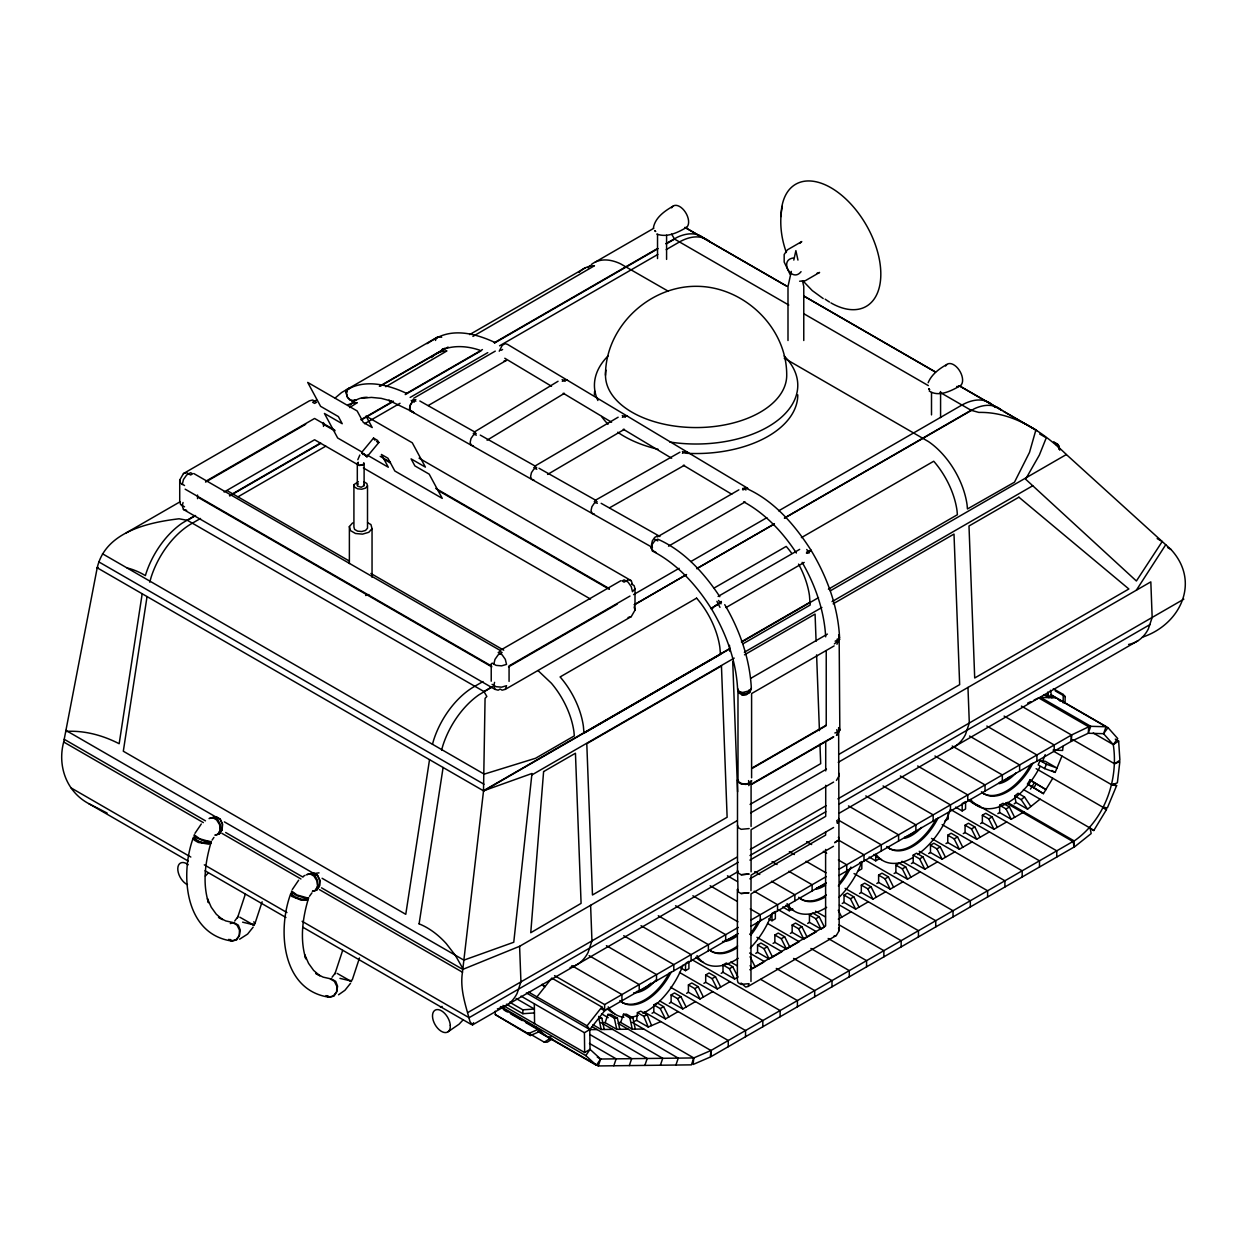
<?xml version="1.0" encoding="UTF-8"?>
<svg xmlns="http://www.w3.org/2000/svg" width="1247" height="1247" viewBox="0 0 1247 1247"><rect width="100%" height="100%" fill="white"/><g stroke="black" fill="none" stroke-linecap="round" stroke-linejoin="round"><path stroke-width="1.5" d="M750.975 890.623L751.068 875.145L833.573 827.509M825.639 831.655L825.623 835.131L749.852 878.87M1063.177 702.918L1063.223 694.454L1053.325 688.734M1065.078 703.355L1065.125 696.574L1063.223 694.454M188.203 861.053L88.771 803.645C66.527 791.783 57.268 766.063 63.691 741.996L97.172 567.993C105.153 532.017 147.847 522.477 179.085 518.783L187.424 520.342L483.93 691.524L486.844 696.465L485.067 698.382L483.509 791.05L462.466 972.208C459.738 989.339 465.786 1005.441 469.948 1021.542L472.488 1024.925L737.865 871.715M364.108 464.055L363.781 462.762L363.142 465.069L359.152 465.443L314.587 439.77L224.101 492.004M605.496 375.253C605.247 327.353 648.705 286.14 696.107 286.311C743.508 286.14 786.966 327.353 786.717 375.253A90.61 52.312 0 0 1 691.664 427.503A90.61 52.312 0 0 1 605.933 370.141M1051.252 694.891L1108.006 727.64L1103.564 733.688L1106.058 726.767L1090.751 726.315L1088.257 733.252L1088.725 726.798L1071.5 735.013L1071.033 741.451L1088.257 733.252L1103.564 733.688L1113.275 744.599C1118.824 780.809 1103.969 821.025 1073.168 841.663L1074.181 847.149L1091.172 833.573L1090.143 828.07L1023.428 789.554M634.863 1021.122L636.625 1020.358L637.42 1012.611L640.771 1011.161L647.177 1014.855L651.589 1025.595M710.946 1050.504L693.784 1057.939L693.129 1064.47L710.291 1057.035L710.946 1050.504L1074.057 840.852L1074.057 847.056L710.946 1056.692L710.946 1050.504L644.231 1011.972M1063.114 746.298L1062.615 750.445L1053.045 750.086M782.321 206.207C779.157 221.639 781.027 237.741 786.358 252.471M142.189 593.759L119.166 743.726A174.486 118.122 70.6 0 0 69.396 731.272L65.717 731.49M147.052 596.565L123.313 751.224L405.774 914.316L429.529 759.657M419.101 923.856L443.106 767.497M1142.314 637.201C1179.989 624.841 1201.095 582.193 1170.98 549.475L1066.372 454.532C1042.804 431.633 1012.876 411.681 978.833 412.414L971.07 410.279L940.098 392.4M473.611 1022.665L472.488 1024.925M791.315 271.394L787.995 286.498L787.995 340.509M793.809 260.077L795.882 250.631L797.955 260.077M653.412 227.765C655.174 217.648 664.573 211.055 672.881 206.285M182.249 484.553L183.465 479.518L186.66 474.998L190.62 472.707L192.584 473.844L190.62 474.998L186.66 472.707L183.465 473.548L179.724 480.048L179.724 501.356L180.597 504.552L184.54 506.828M183.06 502.51L182.249 505.861L183.465 509.493L494.981 689.342L498.177 690.183L500.141 689.045L502.12 690.183L505.316 689.342L631.247 616.626L635.004 610.126L635.004 588.818L634.131 585.638L631.496 584.11M493.75 664.402L494.981 659.367L498.177 654.831L502.12 652.555L500.141 651.417L498.177 652.555L502.12 654.831L505.316 659.367L506.531 664.402L501.559 665.867L496.041 665.368L492.097 663.077M494.576 682.358L493.75 685.71L494.981 689.342M499.236 351.218L502.229 345.325L505.144 343.658L507.482 344.359L747.779 488.325L745.441 487.639L742.542 489.292M210.868 843.034C205.194 862.269 202.435 883.188 208.467 902.688L207.47 898.666L211.226 907.177L216.261 914.191L222.496 919.585L218.49 917.278L225.785 920.925L233.719 922.702M291.923 895.315L290.785 893.444L292.967 892.727L290.598 894.068C277.27 930.184 281.853 989.993 328.662 997.132L333.245 995.994L336.659 991.833L337.594 986.252L335.692 981.358L331.686 979.051M308.212 899.243C302.538 918.462 299.779 939.396 305.811 958.881L304.814 954.875L308.57 963.37L313.62 970.4L319.84 975.793L315.834 973.471L323.129 977.134L331.063 978.911M149.749 582.178L151.152 577.143A62.849 36.288 -60 0 1 192.365 523.179L200.518 518.471M432.475 744.288L433.613 740.219A62.849 36.288 -60 0 1 474.826 686.255L482.994 681.548M441.594 750.117L442.872 745.566A62.849 36.288 -60 0 1 478.926 694.828L492.175 686.926M357.827 459.722L359.837 455.03M928.142 382.751C931.509 374.427 939.225 368.707 946.863 364.467M237.491 917.901L245.316 894.208M242.619 922.172L252.689 924.573L254.902 923.731L262.135 901.799M334.851 974.11L342.66 950.401M359.479 957.992L352.246 979.939L350.033 980.766L339.963 978.365M345.637 392.337L346.557 389.563L348.989 388.924M435.468 340.462L436.403 337.703L438.835 337.064M505.316 689.342L506.531 685.71L501.559 687.175L496.041 686.676L492.097 684.385M748.746 785.626L751.598 780.669M836.955 644.278L839.543 638.059L838.701 634.848M741.061 983.041L745.69 987.063L748.122 986.439L749.042 983.665L741.061 984.397L738.053 982.667L737.382 980.236L737.382 889.376L738.053 891.792L741.061 893.538L749.042 892.805L741.061 893.507M836.441 735.434L839.309 730.041M836.955 735.138L839.823 730.196L839.153 636.905M836.441 780.419L839.309 775.463L838.639 773.046M748.122 986.439L836.332 935.499L839.2 930.543L838.639 727.609M603.532 1022.649L605.138 1022.634L607.944 1014.419L610.983 1014.388L617.39 1018.082L619.79 1029.289M539.857 1032.235L598.264 1065.951L600.618 1059.03L590.034 1049.366L589.784 1029.539L587.041 1025.813L528.634 992.082M619.073 1022.478L620.679 1022.446L623.469 1014.247L626.508 1014.201L632.915 1017.911L635.315 1029.118M613.789 1065.764L616.158 1058.843L589.441 1043.412M629.314 1065.593L631.683 1058.656L589.94 1034.558M644.855 1065.406L647.209 1058.485L592.122 1026.686M660.38 1065.234L662.734 1058.298L601.007 1022.665M675.905 1065.047L678.259 1058.126L618.2 1023.444M632.058 1022.291L693.784 1057.939L691.43 1064.86L598.264 1065.951M1039.998 760.545L1046.404 764.24L1056.988 768.058L1045.376 761.356L1039.998 760.545L1038.19 764.894L1044.596 768.588L1055.18 772.392L1061.961 756.056M1044.596 768.588L1046.404 764.24M1113.259 783.724L1116.595 785.657L1107.383 807.869L1102.831 807.183L1036.117 768.666M218.63 833.9L220.329 829.988L220.251 824.392L217.726 819.513L213.705 817.206L209.745 818.344M315.974 890.109L317.673 886.181L317.595 880.6L315.07 875.721L311.049 873.399L307.089 874.537M751.006 688.406L749.353 691.867L745.846 694.252L741.825 694.657L738.816 692.927L737.975 689.716L738.006 779.422L738.676 781.853L741.684 783.584L745.877 783.973M751.317 688.999L749.681 692.444L746.158 694.828L742.136 695.234M837.579 640.942L839.231 637.482M194.953 833.339L201.297 824.018M292.297 889.547L298.641 880.211M238.239 916.264L234.717 921.019M335.116 973.268L332.061 977.227M217.929 834.134L220.329 829.988L219.55 824.626L216.588 819.887L212.582 817.564L209.044 818.562M315.273 890.327L317.673 886.181L316.894 880.834L313.932 876.08L309.926 873.773L306.388 874.771M212.115 840.088L213.938 837.407M309.459 896.281L311.968 892.836M1052.749 778.268L1043.412 793.638L1027.481 784.036L1029.96 779.952L1045.89 789.554L1029.96 779.952M1030.49 789.102L1034.293 782.851M1027.481 784.036L1033.888 787.745L1036.366 783.662M1088.787 827.634L1093.79 830.518L1106.479 809.63L1102.831 807.183M1136.313 590.252L1165.742 544.721M253.172 927.129L247.607 934.081L239.611 939.209M350.516 983.322L344.951 990.274L338.56 994.779M693.784 1057.939L600.618 1059.03L596.378 1065.265L585.794 1055.617L590.034 1049.366L584.656 1052.546L502.962 1005.394M719.815 596.674C704.196 573.106 683.964 550.66 657.715 539.156L654.691 540.886L652.259 544.347L651.37 548.197L652.337 550.987C677.261 563.8 696.621 585.248 711.336 608.739L721.343 601.444M742.9 489.962L745.94 488.232C773.857 500.468 794.76 524.909 810.971 550.13L807.557 553.325M1093.245 733.018L1113.275 744.599L1117.717 738.551L1108.006 727.64M366.977 456.807L361.614 452.49L362.986 454.594L362.316 452.661M536.943 996.883L551.798 978.084L601.896 1007.015L604.639 1010.74L589.784 1029.539L584.422 1032.719L584.656 1052.546M587.041 1025.813L601.896 1007.015M361.614 452.49L373.539 438.087L377.482 440.362L378.854 442.467L366.93 456.87L363.828 453.518M357.312 463.292L357.655 464.445L358.279 462.263L357.312 463.292L357.312 484.974L357.64 486.19L361.256 487.25L364.108 485.597L364.108 463.978L363.142 465.069L359.152 465.318M363.843 481.747L366.852 483.493L367.506 485.909L367.506 528.214L365.574 530.411L361.786 531.518L357.593 531.144L354.584 529.398L353.914 526.982L353.914 484.662L358.372 481.732M357.312 484.974L358.279 483.883M367.506 485.909L365.574 488.107L361.786 489.214L357.593 488.824L354.584 487.094L353.914 484.662M349.378 563.55L349.378 526.561L352.605 522.914M367.584 522.664L370.936 524.582L372.042 528.634L368.831 532.282L362.503 534.137L355.504 533.498L350.485 530.598L349.378 526.561M635.004 588.818L632.478 591.686L631.247 586.651L628.067 582.131L624.108 579.839L622.144 580.993L624.108 582.131L628.067 579.839L631.247 580.681L632.478 584.313M834.383 643.904L839.823 639.321M751.084 780.965L749.151 783.163L748.543 780.591M741.17 783.895L745.877 784.425L749.681 783.303L751.598 781.121M839.309 730.493L837.314 732.41M837.376 823.082L839.309 820.9L838.639 818.468L839.309 820.916L837.376 823.082L836.753 820.526M671.603 234.155L674.565 239.097L788.774 305.032M205.365 876.049L208.389 872.806M463.105 1019.875L459.083 1024.192L448.234 1031.643M799.748 243.43L801.759 241.559L787.434 249.836L784.176 254.482L784.176 262.026L790.052 274.262M335.225 397.949L341.6 392.54L436.403 337.703M1040.06 799.156L1027.575 809.147L1015.962 802.444L1014.762 795.929L1018.082 793.279L1024.488 796.973L1030.879 806.497M1014.201 803.847L1015.962 802.444M1014.762 795.929L1021.168 799.623L1024.488 796.973M349.815 387.786L347.04 389.843L346.214 393.569L347.648 397.544L350.781 400.24L354.429 400.63M427.066 343.658L438.024 336.846L441.672 337.236M435.265 338.919L438.024 336.846M1113.275 744.599L1118.637 741.045L1115.286 739.128M1072.81 739.674L1114.553 763.772L1119.9 760.234L1118.637 741.045M527.793 1032.672L544.284 1042.196L550.675 1038.018M552.109 1039.032L547.324 1042.165L544.284 1042.196M810.488 551.065L811.22 550.597C827.042 576.909 838.031 606.65 839.558 637.513L838.452 639.617L835.147 641.176M474.125 432.132L558.048 381.27M487.078 440.207L564.423 393.319M435.998 338.311C454.485 327.961 477.087 334.087 495.121 342.582M356.065 399.788L353.493 400.926L350.017 400.131L347.336 397.06L346.479 392.914L347.788 389.251C366.259 378.885 388.861 385.011 406.896 393.522M444.68 348.24L441.719 350.002C453.83 344.936 467.469 346.027 479.674 350.173M501.091 350.345L502.603 349.456M534.651 466.238L618.138 417.215M547.604 474.421L624.42 429.311M183.465 473.548L309.412 400.833L312.607 400.006L316.551 402.282L314.587 403.42L312.607 402.282L316.551 400.006M205.677 481.326L314.587 418.462L334.773 430.121M205.568 482.09L305.655 424.307M379.369 386.336L444.275 348.848L441.843 349.487M126.321 532.812L180.254 501.684M380.818 385.884L448.078 347.056M469.651 334.586L585.233 267.871M595.287 262.057L653.833 228.263M349.628 407.582L357.297 402.672A60.838 35.119 60 0 0 348.084 404.776M385.759 386.726L446.909 350.937A60.838 35.119 60 0 0 431.509 357.593M472.925 336.409L594.445 265.751A60.838 35.119 60 0 0 579.044 272.423M97.172 567.993L98.108 567.463L97.219 567.806L483.524 790.832L531.97 773.483L513.764 942.249L463.868 960.143L322.085 878.278M195.046 515.494L181.875 523.335A62.849 36.288 -60 0 0 145.837 574.072L145.4 575.615A101.194 75.475 82.4 0 0 129.875 568.679L127.069 567.962M229.464 495.62L320.479 443.075M360.975 419.693L393.023 401.191M406.522 393.397L482.449 349.565M494.264 342.738L657.621 248.434M665.96 243.617L677.137 237.335A55.881 32.266 -60 0 1 702.996 237.413L704.898 238.956M187.424 520.342L195.592 515.619M229.869 495.838L320.869 443.293M361.365 419.912L393.429 401.409M405.228 394.582L481.155 350.75M494.654 342.956L657.902 248.714M666.241 243.898L674.565 239.097M238.068 496.789L325.794 446.145M364.607 423.731L400.038 403.28M410.154 397.434L487.78 352.62M499.579 345.809L657.839 254.435M666.163 249.634L679.49 241.934A55.881 32.266 -60 0 1 708.327 240.484L710.213 242.027M413.723 398.214L495.277 351.124M428.251 405.524L506.485 360.352L504.053 360.991M793.17 258.02C778.518 260.093 791.923 283.318 801.057 271.675M657.325 536.927L738.879 489.837M668.532 546.17L745.098 501.964M620.912 580.681L500.141 650.404L193.815 473.548M630 596.05L509.072 665.867L509.072 681.392M508.527 666.88L617.156 604.156M633.57 594.616L679.132 568.305M690.947 561.493L766.874 517.661M778.674 510.834L961.967 405.026A55.881 32.266 -60 0 1 990.788 403.576L995.215 407.457M483.93 691.524L492.097 686.801M634.24 604.733L686.551 574.54L634.396 604.826M774.278 523.88L696.668 568.694L774.434 523.974M784.41 518.035L971.07 410.279M784.55 518.129L974.172 408.829A55.881 32.266 -60 0 1 1000.047 408.922L1001.933 410.45L959.052 385.697M714.235 587.961L786.187 546.42L786.935 547.23A60.838 35.119 60 0 1 791.751 553.387M801.385 537.644L933.707 461.25L934.455 462.06A60.838 35.119 60 0 1 957.01 510.506L957.384 514.73L828.413 589.192M718.101 596.44L799.67 549.35M715.419 605.824L717.041 604.889M725.972 607.585L804.206 562.428M483.54 790.692L729.76 648.534M741.466 641.769L810.067 602.161M483.509 791.05L729.791 648.861L729.464 645.291M741.497 642.111L818.5 597.656M830.253 590.86L1066.372 454.532M743.259 643.655L810.191 605.013L809.474 595.676A60.838 35.119 60 0 0 798.548 564.112M531.814 774.964L734.202 658.104M744.334 652.259L821.913 607.476M832.03 601.631L1032.75 485.753M744.49 654.815L815.07 614.07L816.084 641.27M833.152 603.844L954.002 534.059L959.66 684.634L838.81 754.404M750.85 678.29L827.416 634.084M834.103 645.93L751.598 693.566L751.598 777.816M752.144 767.965L826.231 725.193M752.144 768.417L826.231 725.645L826.231 650.918M751.084 784.269L833.588 736.65M833.588 737.086L751.084 784.722L751.084 826.402M750.102 804.409L820.682 763.663L819.949 744.241M321.523 887.833L462.793 969.402L519.594 946.302L737.18 820.682M750.647 812.904L826.465 769.134M838.249 762.322L1150.825 581.866L1152.166 617.452L1148.362 628.862A78.826 45.5 60 0 1 1128.582 644.45M833.588 782.072L751.084 829.707L751.084 871.824M467.937 1012.47L736.821 857.235M750.304 849.456L826.106 805.687M837.906 798.875L1183.824 599.168M738.208 862.301L469.075 1017.692L302.117 921.299M750.008 855.504L825.81 811.735M839.293 803.956L1150.17 624.466M749.946 860.087L825.717 816.349L825.717 785.298M838.95 813.356L1138.043 640.677M833.479 846.292L750.975 893.928L750.975 981.483M554.541 975.622L604.639 1004.552L738.255 927.409M750.819 920.146L826.278 876.579M838.857 869.33L1071.5 735.013L1071.5 741.201L838.857 875.519M686.645 962.653L688.905 961.359L688.905 968.701L685.523 970.649L680.613 967.812M774.231 912.087L771.987 913.381L771.987 920.738L768.698 918.836M859.557 862.83L861.817 861.521L861.817 868.863L858.435 870.811M601.303 1008.823L604.639 1010.74L738.255 933.598M750.819 926.35L826.278 882.782M771.987 920.738L775.353 918.774L775.353 911.432M782.726 906.959L789.273 910.746L792.656 908.798M869.175 857.048L875.721 860.835L879.104 858.887M944.899 820.9L948.266 818.952L948.266 813.449M962.185 810.924L965.568 808.976L965.568 801.618L962.185 803.582L962.185 810.924L955.623 807.136M678.15 1011.598L665.43 1018.939L653.818 1012.237L653.818 1004.895L657.2 1002.947L663.607 1006.641L668.813 1016.991M695.436 1001.622L682.717 1008.963L671.12 1002.261L671.12 994.919L674.502 992.971L680.909 996.665L686.099 1006.999M712.738 991.63L700.019 998.972L688.406 992.269L688.406 984.927L691.789 982.979L698.195 986.673L703.386 997.023M730.025 981.654L717.306 988.996L705.693 982.293L705.693 974.951L709.075 973.003L715.482 976.697L720.688 987.047M722.995 972.301L722.995 964.96L726.362 963.011L732.768 966.721L737.975 977.056L734.592 979.004L722.995 972.301L721.202 973.346M757.568 944.992L763.975 948.702L769.181 959.037L757.568 952.349L757.568 944.992L760.951 943.044L767.357 946.754L772.548 957.088M767.591 923.466L799.187 941.719L786.467 949.061L774.855 942.358L774.855 935.016L778.237 933.068L784.644 936.762L789.85 947.112M778.222 909.655L816.473 931.727L803.754 939.085L792.157 932.382L792.157 925.04L795.539 923.076L801.946 926.786L807.136 937.121M823.301 927.799L821.056 929.093L809.443 922.39L809.443 915.049L812.826 913.1L819.232 916.794L824.423 927.144M868.348 901.784L855.629 909.125L844.032 902.423L844.032 895.081L847.399 893.133L853.805 896.827L859.012 907.177M885.635 891.808L872.916 899.149L861.318 892.447L861.318 885.105L864.701 883.157L871.107 886.851L876.298 897.201M902.937 881.816L890.218 889.158L878.605 882.471L878.605 875.113L881.988 873.165L888.394 876.875L893.585 887.209M920.224 871.84L907.504 879.182L895.892 872.479L895.892 865.137L899.274 863.189L905.681 866.883L910.887 877.233M937.51 861.848L924.791 869.19L913.194 862.503L913.194 855.146L916.576 853.197L922.983 856.907L928.173 867.242M954.812 851.872L942.093 859.214L930.48 852.512L930.48 845.17L933.863 843.221L940.269 846.916L945.46 857.266M972.099 841.881L959.379 849.238L947.767 842.536L947.767 835.194L951.149 833.23L957.556 836.94L962.762 847.274M989.385 831.905L976.666 839.247L965.069 832.544L965.069 825.202L968.436 823.254L974.842 826.948L980.048 837.298M1006.672 821.929L993.953 829.271L982.355 822.568L982.355 815.226L985.738 813.278L992.144 816.972L997.335 827.322M1023.974 811.937L1011.255 819.279L999.642 812.576L999.642 805.235L1003.024 803.286L1009.431 806.98L1014.622 817.331M652.041 1013.265L653.818 1012.237M669.327 1003.289L671.12 1002.261M686.614 993.313L688.406 992.269M703.916 983.322L705.693 982.293M755.776 953.378L757.568 952.349M773.078 943.387L774.855 942.358M790.364 933.411L792.157 932.382M807.651 923.435L809.443 922.39M842.239 903.467L844.032 902.423M859.526 893.476L861.318 892.447M876.812 883.5L878.605 882.471M894.115 873.508L895.892 872.479M911.401 863.532L913.194 862.503M928.688 853.54L930.48 852.512M945.99 843.564L947.767 842.536M963.276 833.588L965.069 832.544M980.563 823.597L982.355 822.568M997.849 813.621L999.642 812.576M653.818 1004.895L660.24 1008.589L663.607 1006.641M671.12 994.919L677.526 998.613L680.909 996.665M688.406 984.927L694.813 988.637L698.195 986.673M705.693 974.951L712.099 978.646L715.482 976.697M722.995 964.96L729.401 968.67L732.768 966.721M763.975 948.702L767.357 946.754M774.855 935.016L781.277 938.71L784.644 936.762M792.157 925.04L798.563 928.734L801.946 926.786M809.443 915.049L815.85 918.743L819.232 916.794M844.032 895.081L850.438 898.791L853.805 896.827M861.318 885.105L867.725 888.799L871.107 886.851M878.605 875.113L885.011 878.823L888.394 876.875M895.892 865.137L902.314 868.832L905.681 866.883M913.194 855.146L919.6 858.856L922.983 856.907M930.48 845.17L936.887 848.864L940.269 846.916M947.767 835.194L954.173 838.888L957.556 836.94M965.069 825.202L971.475 828.912L974.842 826.948M982.355 815.226L988.762 818.92L992.144 816.972M999.642 805.235L1006.048 808.944L1009.431 806.98M749.837 969.745L825.608 925.991L825.608 849.41M753.017 968.373L763.055 962.575M770.303 958.397L781.9 951.695L756.945 937.292M838.343 919.117L851.062 911.775M476.229 433.442L473.346 435.109L471.023 438.508L470.166 442.342L471.085 445.163L473.455 445.865M536.678 467.547L533.778 469.215L531.471 472.613L530.598 476.463L531.534 479.269L533.887 479.97M597.11 501.668L594.227 503.32L591.904 506.734L591.047 510.569L591.982 513.374L594.336 514.076M562.303 381.317L565.218 379.665L567.556 380.351M622.378 417.309L625.293 415.656L627.631 416.342M595.131 500.406L679.927 452.209M682.452 453.3L685.367 451.648L687.705 452.334M609.627 507.778L684.463 465.256M210.961 842.676L208.592 844.016L198.289 842.442L194.267 840.135L193.254 837.875C179.927 873.976 184.509 933.8 231.319 940.939L235.901 939.802L239.315 935.64L240.25 930.044L238.348 925.165L234.342 922.842M308.305 898.884L305.936 900.225L301.104 900.131L291.611 896.328L290.598 894.068M303.38 876.298L305.001 875.378M686.536 227.422C677.822 232.534 666.958 237.943 656.826 234.046M960.517 385.604C951.57 390.701 938.851 397.512 929.186 390.966M806.497 552.218L810.971 550.13M806.466 553.232L811.22 550.597M721.467 602.363L711.086 608.255C725.941 632.884 736.276 660.754 737.632 689.685L739.144 691.555L742.682 692.49L750.226 690.557M440.456 1007.217L442.155 1006.407M1027.606 703.137L1030.708 701.656M1034.075 700.05L1038.626 697.884L1088.725 726.798M637.42 1012.611L643.826 1016.305L647.177 1014.855M636.625 1020.358L648.237 1027.045L660.863 1021.574M495.277 1011.161L495.293 1014.606L528.276 1033.654L538.501 1029.243L500.25 1007.155M495.293 1014.606L530.349 1035.54L540.575 1031.129L525.595 1022.493M1114.553 763.772L1119.853 761.605L1117.359 782.804L1112.043 784.971L1053.637 751.255M210.759 843.315L203.947 843.299L198.585 841.429L193.472 837.158L194.579 839.106M816.988 273.264L819.591 272.454L805.266 280.731L799.623 281.23M365.667 595.505L368.831 594.57M834.851 732.971L837.376 732.223L836.753 729.666M745.363 784.269L749.681 782.867M749.151 828.585L741.17 829.317L738.162 827.587L737.491 825.155M834.742 842.613L839.2 839.699L838.53 837.251L839.2 839.699L834.742 842.598M211.382 841.585L204.617 841.413L195.28 837.173L194.127 835.35M210.743 843.393L203.978 843.221L198.632 841.289M308.726 897.778L306.591 898.417L296.63 895.689L291.471 891.543M230.29 923.575L233.018 922.811L237.024 925.118L239.44 930.028L239.315 935.64L236.712 939.817L232.628 940.971L229.962 939.427M211.881 818.016L216.043 816.847L220.049 819.17L222.387 824.08L222.153 829.707L219.441 833.9L215.279 835.069M309.225 874.209L313.387 873.056L317.393 875.363L319.731 880.273L319.497 885.9L316.785 890.109L312.623 891.262M711.336 608.739L712.754 608.349M212.037 818.001L216.277 816.832L220.298 819.154L222.527 824.064L222.153 829.707L219.285 833.916L215.045 835.085M309.381 874.209L319.045 872.853M312.389 891.278L316.629 890.109L319.497 885.9L319.887 880.257L317.642 875.347L313.62 873.04M350.61 387.988L348.178 388.628M353.618 400.427L354.927 400.084M351.997 401.363L354.429 400.723M628.067 617.468L631.247 616.626M833.9 936.138L836.332 935.499M362.207 398.229L371.419 397.403L381.223 398.354L391.464 401.098L388.705 400.334L412.788 411.9M211.195 842.052L199.582 838.732L194.298 834.882M308.555 898.245L296.926 894.925L291.642 891.091M509.649 1002.198L522.836 1009.821L534.386 1009.041L516.102 998.488M506.391 1004.178L522.883 1013.702L534.433 1012.923M604.249 1029.476L601.865 1018.269L598.825 1018.3L601.225 1029.508L612.651 1029.383M607.944 1014.419L614.35 1018.129L617.39 1018.082M623.469 1014.247L629.875 1017.942L632.915 1017.911M588.724 1029.663L597.11 1029.554M605.138 1022.634L616.751 1029.336L628.176 1029.196M620.679 1022.446L632.276 1029.149L643.701 1029.024M548.166 1037.036L550.909 1037.005M1055.96 697.837L1040.653 697.4L1090.751 726.315M378.854 442.467L376.547 441.547M367.351 397.357L366.602 397.294A60.838 35.119 60 0 0 350.158 405.166M741.17 874.755L749.151 874.022L741.17 874.708L738.162 872.978L737.491 870.562L737.491 779.734L738.162 782.15L741.684 784.036M1112.043 784.971L1116.595 785.657M183.465 509.493L186.66 510.335M410.388 411.292L409.499 408.564L410.434 404.729L412.866 401.285L415.859 399.523L412.897 401.004L410.575 404.402L409.717 408.237L410.653 411.042L413.006 411.759M295.975 897.497L301.322 899.43L308.087 899.601L301.291 899.508L295.944 897.622L290.816 893.366M107.102 813.044L88.771 803.645M227.5 490.835L349.035 560.854M419.834 400.988L475.232 432.257M480.266 435.094L535.68 466.362M539.031 468.264L596.113 500.468M601.163 503.32L659.928 536.475L657.559 535.774L654.675 537.441L652.352 540.839L651.495 544.674L652.415 547.48L410.653 411.042M562.116 379.634L565.156 381.348M625.293 417.309L622.269 415.578M682.405 451.539L685.445 453.269M594.273 501.621L597.313 503.352M473.252 433.488L476.292 435.203M533.763 467.563L536.802 469.277M743.648 501.824C765.471 513.67 782.898 532.407 796.365 553.029M684.962 227.359L704.477 238.613M705.802 239.377L787.138 286.342M803.941 296.053L935.094 371.762M960.315 386.321L1035.883 429.966L1029.523 452.365L1014.481 482.199L967.454 508.963L967.064 504.708A60.838 35.119 60 0 0 928.392 441.547L784.192 358.154M685.133 227.546L785.875 285.719M804.377 296.396L935.515 372.105M1003.601 411.416L1036.771 430.574M1053.684 441.937L1057.705 444.259L1058.968 448.749M1039.717 434.034L1046.264 437.822L1039.343 455.108L1025.611 479.191L1136.391 580.993L1162.22 541.525L1157.169 538.61M1053.98 442.358L1058.002 444.665L1059.155 449.014M1056.334 444.93L1058.999 446.473L1059.685 449.185M803.91 313.776L928.329 385.604M1167.597 547.527L1170.98 549.475M668.174 291.175L620.632 263.865A60.838 35.119 60 0 0 591.39 264.504M742.978 488.247L745.987 489.977M1055.227 690.869L1065.125 696.574M1050.972 694.969L1106.058 726.767M1046.934 694.844L1051.922 697.728L1050.426 690.261M1043.942 694.766L1048.93 697.634L1047.807 692.038M1021.402 706.083L1071.5 735.013M1004.116 716.074L1054.198 744.989L1054.198 751.193M986.829 726.05L1036.912 754.981L1036.912 761.169M412.819 399.492L415.828 401.238M654.769 539.187L657.777 540.917M411.198 400.427L414.207 402.173M1051.86 770.475L1055.18 772.392M1103.143 807.697L1106.479 809.63M411.198 411.12L414.207 412.866M656.156 552.546L653.147 550.8L650.716 547.355M969.527 736.042L1019.625 764.957L1019.625 771.16M952.24 746.018L1002.323 774.948L1002.323 781.136M419.086 458.195L631.247 580.681M934.954 756.009L985.036 784.924L985.036 791.128M1007.342 802.335L1074.057 840.852M1005.706 802.709L1073.168 841.663M984.242 793.887L983.135 793.248A46.17 26.655 -60 0 0 1030.973 764.021M917.652 765.985L967.75 794.9L967.75 801.104M380.195 456.34L390.295 462.169M435.717 488.403L609.019 588.459M323.113 424.089L334.897 430.901M383.733 459.083L390.467 462.98M437.619 490.196L609.362 589.348M968.42 799.841L1056.77 850.844L1056.77 857.032M362.176 452.147L337.672 437.993L324.438 413.458L342.239 423.731L338.389 416.592L320.588 406.319L307.697 382.408L357.156 410.964L363.329 422.421L372.23 427.55L366.041 416.108L412.289 442.794L425.414 467.126L411.089 458.865L414.892 465.895L429.202 474.156L442.264 498.379L394.831 470.992L387.942 458.226L381.426 454.469L388.316 467.235L367.07 454.968M900.365 775.977L950.463 804.892L950.463 811.08M363.376 467.937L590.517 599.074M951.134 809.817L1039.484 860.82L1039.484 867.024M883.079 785.953L933.161 814.868L933.161 821.072M942.155 824.61L1022.181 870.811L1022.181 877M865.792 795.929L915.875 824.859L915.875 831.048M931.525 838.42L1004.895 880.787L1004.895 886.991M848.49 805.921L898.588 834.835L898.588 841.039M919.226 851.296L987.608 890.779L987.608 896.967M889.532 848.568L888.425 847.929A46.17 26.655 -60 0 0 936.263 818.702M837.875 819.762L881.286 844.827L881.286 851.015M901.924 861.272L970.322 900.755L970.322 906.959M838.95 840.338L864 854.803L864 861.007M370.889 573.48L503.726 650.17M864.685 859.729L953.02 910.746L953.02 916.935M806.638 841.647L811.641 844.546M823.332 851.296L826.683 853.213M838.358 859.962L846.713 864.794L846.713 870.983M184.54 485.519L180.597 483.228L179.724 480.048M854.039 873.555L935.733 920.722L935.733 926.926M185.148 489.167L491.614 666.085M198.974 497.849L491.739 666.864M789.351 851.639L794.355 854.522M806.045 861.272L826.075 872.838M845.061 888.347L918.447 930.698L918.447 936.902M772.064 861.615L777.068 864.514M788.759 871.263L812.124 884.747L812.124 890.95M839.418 905.041L901.145 940.69L901.145 946.878M754.762 871.606L759.782 874.49M771.457 881.239L794.838 894.738L794.838 900.926M801.525 899.383L800.403 898.744A46.17 26.655 -60 0 0 826.262 894.972M815.476 911.183L825.452 916.95M838.779 924.651L883.858 950.666L883.858 956.87M727.453 875.799L737.476 881.582M754.17 891.215L777.551 904.714L777.551 910.918M828.164 938.477L866.571 960.658L866.571 966.846M710.167 885.775L736.883 901.207M750.242 908.923L760.249 914.706L760.249 920.894M810.877 948.468L849.285 970.634L849.285 976.837M102.488 553.777L484.195 774.138L535.587 758.254L574.321 735.886L573.932 731.677A60.838 35.119 60 0 0 551.392 683.231L538.049 670.605M692.88 895.767L737.959 921.798M793.591 958.444L831.983 980.625L831.983 986.813M98.731 561.836L483.945 784.223M675.578 905.743L725.676 934.673L725.676 940.862M749.634 953.035L764.598 961.686M776.289 968.436L814.696 990.601L814.696 996.805M658.291 915.734L708.39 944.649L708.39 950.853M730.68 962.061L737.336 965.911M760.67 979.378L797.41 1000.593L797.41 1006.781M641.005 925.71L691.087 954.625L691.087 960.829M691.773 959.567L780.108 1010.569L780.108 1016.757M623.718 935.702L673.801 964.617L673.801 970.805M679.475 972.426L762.821 1020.545L762.821 1026.749M606.416 945.678L656.514 974.593L656.514 980.797M670.496 987.203L745.535 1030.536L745.535 1036.725M589.13 955.654L639.212 984.584L639.212 990.773M659.85 1001.029L728.248 1040.512L728.248 1046.716M571.843 965.646L621.926 994.56L621.926 1000.764M622.643 1002.65L621.536 1002.011A46.17 26.655 -60 0 0 669.374 972.785M601.568 1013.842L608.209 1017.677M598.654 1016.414L601.865 1018.269M541.65 984.803L544.97 986.736L542.149 984.257M592.933 1024.722L601.225 1029.508M526.39 992.939L589.784 1029.539M65.92 730.399L215.934 817.003M224.366 821.867L313.667 873.414M521.028 996.119L584.422 1032.719M64.221 739.284L205.474 820.838M225.66 832.497L303.021 877.155M63.691 741.996L203.355 822.615M221.857 833.308L300.932 878.964M319.45 889.641L462.466 972.208M597.282 1057.097L600.618 1059.03M500.764 1006.532L585.794 1055.617M503.975 1010.008L507.311 1011.925M510.631 1013.842L522.275 1020.576M537.971 1031.55L596.378 1065.265M71.095 787.917L190.822 857.048M204.305 864.841L286.95 912.539M205.054 870.78L285.953 917.48M302.803 927.207L471.335 1024.52M239.798 917.184L254.17 925.383L252.595 924.448M337.142 973.393L351.514 981.576L349.939 980.656M330.361 979.004L334.383 981.327L336.784 986.221L336.659 991.833L334.071 996.026L329.987 997.179L327.306 995.636M228.637 939.396L231.319 940.939M325.981 995.589L328.662 997.132M504.786 358.248L551.517 386.243M563.208 393.241L611.591 422.234M623.282 429.233L671.665 458.241M683.356 465.24L731.74 494.233M1033.888 787.745L1043.412 793.638M1090.143 828.07L1093.79 830.518M823.207 298.563L812.265 290.598L803.645 281.604M535.696 1026.686L546.295 1036.351M528.276 1033.654L530.349 1035.54M1057.908 698.725L1060.012 701.079M374.911 440.191L373.539 438.087M806.762 549.491L809.209 552.935M718.553 600.415L720.984 603.86M716.931 601.35L719.987 607.367M1021.168 799.623L1027.575 809.147M253.796 921.782L254.902 923.731M802.133 562.35C815.273 585.03 824.173 610.562 825.685 636.843M724.741 604.639C739.736 630.062 749.837 658.806 751.349 688.438M462.871 968.607L455.404 955.436L446.255 943.589A82.442 55.819 70.6 0 0 419.101 923.856M1006.048 808.944L1011.255 819.279M988.762 818.92L993.953 829.271M971.475 828.912L976.666 839.247M954.173 838.888L959.379 849.238M936.887 848.864L942.093 859.214M919.6 858.856L924.791 869.19M902.314 868.832L907.504 879.182M885.011 878.823L890.218 889.158M867.725 888.799L872.916 899.149M850.438 898.791L855.629 909.125M838.249 910.263L841.725 917.168M815.85 918.743L821.056 929.093M798.563 928.734L803.754 939.085M781.277 938.71L786.467 949.061M750.071 956.73L755.261 967.08M750.148 965.583L751.879 969.028M729.401 968.67L734.592 979.004M712.099 978.646L717.306 988.996M694.813 988.637L700.019 998.972M677.526 998.613L682.717 1008.963M660.24 1008.589L665.43 1018.939M643.826 1016.305L648.237 1027.045M738.053 891.761L737.491 870.593L738.162 873.009M839.153 727.765L839.823 730.196M838.53 928.127L839.2 930.543M738.006 689.014L738.676 691.446L741.684 693.176L745.877 693.566L749.681 692.444L749.057 689.887M634.131 606.946L635.004 610.126M363.781 484.382L364.108 485.597M1058.641 445.74L1059.81 450.073L1058.687 445.818M837.267 638.963L837.89 641.519M802.522 280.84L803.769 286.498L803.769 340.509M629.875 1017.942L632.276 1029.149M614.35 1018.129L616.751 1029.336M967.968 687.44L969.309 723.011L965.505 734.436A78.826 45.5 60 0 1 950.682 748.574M816.598 654.862L819.435 730.633M732.722 661.596L737.616 791.783M729.791 648.861L729.885 651.386M590.61 905.306L591.951 940.877L588.148 952.303A78.826 45.5 60 0 1 570.066 967.501M519.594 946.302L520.934 981.888L517.131 993.298A78.826 45.5 60 0 1 497.35 1008.885M534.324 1003.804L534.573 1023.631M522.836 1009.821L522.883 1013.702M940.581 391.558L940.581 417.574M931.509 392.587L931.509 414.892M875.721 855.333L875.721 860.835M825.717 742.136L825.717 770.927M789.273 905.244L789.273 910.746M685.523 963.308L685.523 970.649M666.584 235.231L666.584 259.392M657.528 234.405L657.528 258.565M604.639 1004.552L604.639 1010.74M491.224 663.778L491.224 681.205M372.042 528.634L372.042 577.299M323.503 422.53L323.503 426.412M197.556 495.043L197.556 498.66M187.471 884.715A12.61 7.279 60 0 1 177.791 868.411A12.61 7.279 60 0 1 188.25 864.779M671.619 207.828A12.61 7.279 60 0 1 685.445 212.286A12.61 7.279 60 0 1 684.821 228.248M945.616 366.01A12.61 7.279 60 0 1 960.268 371.887A12.61 7.279 60 0 1 956.73 386.476M950.495 809.334A59.95 34.604 -60 0 1 917.605 854.554M913.069 857.484A59.95 34.604 -60 0 1 875.971 854.164M915.407 831.203A33.56 19.375 -60 0 1 904.621 837.22M881.473 859.588A59.95 34.604 -60 0 1 874.053 854.398M938.165 817.814A46.17 26.655 -60 0 1 886.742 846.448M1032.875 763.133A46.17 26.655 -60 0 1 981.451 791.767M1045.204 754.653A59.95 34.604 -60 0 1 1042.352 761.808M1039.811 767.076A59.95 34.604 -60 0 1 970.68 799.483M921.424 827.447A33.56 19.375 -60 0 1 904.434 838.327M1010.117 776.522A33.56 19.375 -60 0 1 999.33 782.539M848.256 869.518A46.17 26.655 -60 0 1 839.777 882.377M861.833 861.942A59.95 34.604 -60 0 1 839.028 897.388M826.636 907.333A59.95 34.604 -60 0 1 787.075 903.607M850.906 867.07A46.17 26.655 -60 0 1 838.358 885.978M824.532 897.372A46.17 26.655 -60 0 1 798.735 897.263M979.706 805.983A59.95 34.604 -60 0 1 968.763 799.717M793.451 910.404A59.95 34.604 -60 0 1 786.031 905.213M825.873 883.219A33.56 19.375 -60 0 1 816.598 888.035M1016.134 772.766A33.56 19.375 -60 0 1 999.143 783.646M771.784 913.926A59.95 34.604 -60 0 1 750.273 948.079M738.162 958.304A59.95 34.604 -60 0 1 697.026 955.592M760.857 919.055A46.17 26.655 -60 0 1 750.85 935.016M737.32 947.595A46.17 26.655 -60 0 1 711.476 951.367L710.369 950.728A46.17 26.655 -60 0 0 737.632 945.974M825.608 885.058A33.56 19.375 -60 0 1 816.411 889.142M735.824 935.203A33.56 19.375 -60 0 1 725.068 940.378M758.207 921.502A46.17 26.655 -60 0 1 749.728 934.377M703.417 962.388A59.95 34.604 -60 0 1 695.997 957.197M737.117 935.951A33.56 19.375 -60 0 1 722.559 941.485M682.951 965.209A59.95 34.604 -60 0 1 643 1013.297M638.293 1015.323A59.95 34.604 -60 0 1 629.439 1017.381M623.859 1017.303A59.95 34.604 -60 0 1 608.193 1006.875M671.276 971.896A46.17 26.655 -60 0 1 619.853 1000.53M650.903 983.166A33.56 19.375 -60 0 1 636.251 991.677M655.641 980.267A33.56 19.375 -60 0 1 633.725 992.768M614.584 1013.671A59.95 34.604 -60 0 1 607.164 1008.48M588.054 267.809A60.838 35.119 60 0 1 590.221 265.502M797.784 394.847A101.677 58.703 0 0 1 686.629 453.285M658.151 449.294A101.677 58.703 0 0 1 617.717 432.226M608.053 424.198A101.677 58.703 0 0 1 601.615 416.514M594.429 394.847A101.677 58.703 0 0 1 594.648 391.028M784.16 355.972A101.677 58.703 0 0 1 776.772 421.05A101.677 58.703 0 0 1 669.795 442.015M597.89 400.505A101.677 58.703 0 0 1 608.053 355.972M781.074 216.526A70.518 40.715 60 0 1 830.938 187.736A70.518 40.715 60 0 1 880.818 274.106A70.518 40.715 60 0 1 830.938 302.896M829.504 302.039A70.518 40.715 60 0 1 825.155 299.171M450.292 1025.315L450.198 1027.933A12.61 7.279 60 0 1 436.294 1026.546A12.61 7.279 60 0 1 436.964 1009.587A12.61 7.279 60 0 1 450.292 1025.315M654.862 230.648L655.563 231.443L654.862 230.648M928.844 388.846L929.561 389.625L928.844 388.846M543.598 771.597L530.754 932.709L581.086 903.389L575.444 753.219L543.598 771.597M696.574 598.155L560.074 676.965L560.838 677.776A60.838 35.119 60 0 1 583.378 726.222L584.001 733.158L720.485 654.363L719.862 647.427A60.838 35.119 60 0 0 697.322 598.981L696.574 598.155M721.452 665.96L586.791 743.695L592.465 894.987L727.126 817.237L721.452 665.96M1018.893 497.194L968.997 526L974.702 677.994L1128.862 588.989L1018.893 497.194"/></g></svg>
